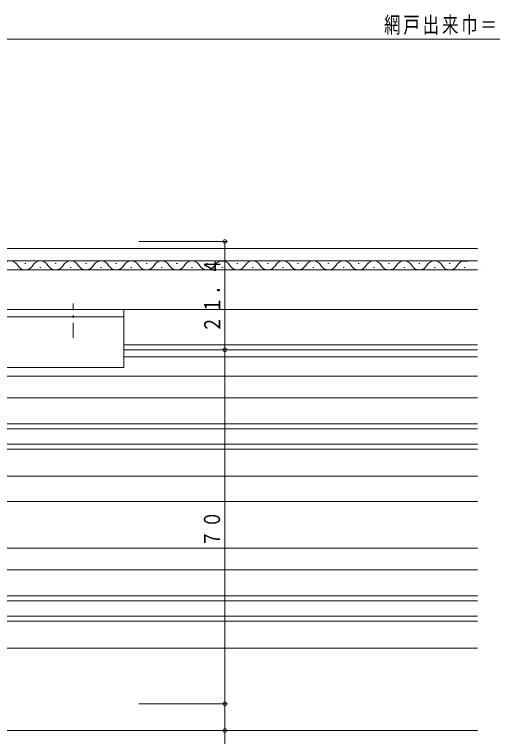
# Model space of a CAD drawing. Units: millimetres on the paper. Extents: x -397 to 397, y -282 to 282.
# Drawn here: x 68.4 to 163.1, y -206.9 to -64.1 of the extents above; entities that cross this region are included whole.
import ezdxf

# ---------------------------------------------------------------- set-up
doc = ezdxf.new("R2010")
doc.units = ezdxf.units.MM
doc.linetypes.add('USER3', pattern=[5.5, 3, -1, 0.5, -1])
for name, color, linetype, lineweight in [('0-4_YKK_12', 2, 'Continuous', 18), ('0-6_YKK_13', 4, 'Continuous', 18), ('0-7_YKK_D', 6, 'Continuous', 18)]:
    doc.layers.add(name, color=color, linetype=linetype, lineweight=lineweight)
doc.styles.add('ＭＳ ゴシック', font='')
doc.styles.get('ＭＳ ゴシック').set_extended_font_data('MS Gothic')

msp = doc.modelspace()

# ---------------------------------------------------------------- linework, layer by layer
at = {"layer": '0-4_YKK_12'}
for p, q in [((14.292, -110.4), (160.122, -110.4)), ((160.122, -112.84), (19.592, -112.84)), ((70.692, -113.34), (70.492, -113.34)), ((73.692, -114.1), (73.492, -114.1)), ((76.692, -113.34), (76.492, -113.34)), ((79.692, -114.1), (79.492, -114.1)), ((82.692, -113.34), (82.492, -113.34)), ((85.692, -114.1), (85.492, -114.1)), ((88.692, -113.34), (88.492, -113.34)), ((91.692, -114.1), (91.492, -114.1)), ((94.692, -113.34), (94.492, -113.34)), ((97.692, -114.1), (97.492, -114.1)), ((100.692, -113.34), (100.492, -113.34)), ((103.692, -114.1), (103.492, -114.1)), ((106.692, -113.34), (106.492, -113.34)), ((106.692, -113.34), (106.492, -113.34)), ((109.692, -114.1), (109.492, -114.1)), ((109.692, -114.1), (109.492, -114.1)), ((112.692, -113.34), (112.492, -113.34)), ((115.692, -114.1), (115.492, -114.1)), ((118.692, -113.34), (118.492, -113.34)), ((121.692, -114.1), (121.492, -114.1)), ((124.692, -113.34), (124.492, -113.34)), ((127.692, -114.1), (127.492, -114.1)), ((130.692, -113.34), (130.492, -113.34)), ((133.692, -114.1), (133.492, -114.1)), ((136.692, -113.34), (136.492, -113.34)), ((139.692, -114.1), (139.492, -114.1)), ((142.692, -113.34), (142.492, -113.34)), ((145.692, -114.1), (145.492, -114.1)), ((148.692, -113.34), (148.492, -113.34)), ((151.692, -114.1), (151.492, -114.1)), ((154.692, -113.34), (154.492, -113.34)), ((157.692, -114.1), (157.492, -114.1)), ((22.092, -114.6), (160.122, -114.6)), ((74.31, -122.4), (22.092, -122.4)), ((90.091, -122.4), (71.726, -122.4)), ((160.092, -122.4), (81.785, -122.4)), ((90.091, -129.4), (160.092, -129.4)), ((160.092, -130.4), (90.091, -130.4)), ((90.091, -131.8), (160.092, -131.8)), ((22.092, -135.6), (160.092, -135.6)), ((160.092, -139.9), (22.092, -139.9)), ((59.283, -145.05), (160.092, -145.05)), ((59.283, -146.05), (160.092, -146.05)), ((59.283, -149.05), (160.092, -149.05)), ((59.283, -150.05), (160.092, -150.05)), ((22.092, -155.4), (160.092, -155.4)), ((160.092, -160.4), (6.792, -160.4)), ((22.092, -169.6), (160.092, -169.6)), ((160.092, -173.9), (22.092, -173.9)), ((59.325, -179.05), (160.092, -179.05)), ((59.325, -180.05), (160.092, -180.05)), ((59.325, -183.05), (160.092, -183.05)), ((59.325, -184.05), (160.092, -184.05)), ((160.092, -189.4), (22.092, -189.4)), ((12.092, -205.7), (160.092, -205.7))]:
    msp.add_line(p, q, dxfattribs=at)
for centre, start, end in [((67.592, -114.558), 29.19937, 150.80063), ((70.592, -112.882), 209.19064, 330.80936), ((73.592, -114.558), 29.19937, 150.80063), ((76.592, -112.882), 209.19064, 330.80936), ((79.592, -114.558), 29.19937, 150.80063), ((82.592, -112.882), 209.19064, 330.80936), ((85.592, -114.558), 29.19937, 150.80063), ((88.592, -112.882), 209.19064, 330.80936), ((91.592, -114.558), 29.19937, 150.80063), ((94.592, -112.882), 209.19064, 330.80936), ((97.592, -114.558), 29.19937, 150.80063), ((100.592, -112.882), 209.19064, 330.79719), ((103.592, -114.558), 29.19937, 150.80063), ((100.592, -112.882), 330.79719, 330.80936), ((106.592, -112.882), 209.19064, 330.79719), ((106.592, -112.882), 209.19064, 330.80936), ((109.592, -114.558), 73.08488, 150.80063), ((109.592, -114.558), 29.19937, 150.80063), ((112.592, -112.882), 209.19064, 330.80936), ((115.592, -114.558), 29.19937, 150.80063), ((118.592, -112.882), 209.19064, 330.80936), ((121.592, -114.558), 29.19937, 150.80063), ((124.592, -112.882), 209.19064, 330.80936), ((127.592, -114.558), 29.19937, 150.80063), ((130.592, -112.882), 209.19064, 330.80936), ((133.592, -114.558), 29.19937, 150.80063), ((136.592, -112.882), 209.19064, 330.80936), ((139.592, -114.558), 29.19937, 150.80063), ((142.592, -112.882), 209.19064, 330.80936), ((145.592, -114.558), 29.19937, 150.80063), ((148.592, -112.882), 209.19064, 330.79719), ((151.592, -114.558), 29.19937, 150.80063), ((148.592, -112.882), 330.79719, 330.80936), ((154.592, -112.882), 209.19064, 330.79719), ((157.592, -114.558), 73.08488, 150.80063), ((162.592, -112.882), 209.19064, 209.20281)]:
    msp.add_arc(centre, 1.718, start, end, dxfattribs=at)
at = {"layer": '0-6_YKK_13', "linetype": 'USER3'}
msp.add_line((80.091, -128.049), (80.091, -121.278), dxfattribs=at)
at = {"layer": '0-6_YKK_13'}
for p, q in [((77.561, -122.4), (71.726, -122.4)), ((90.091, -122.4), (90.091, -133.9)), ((40.091, -123.9), (74.31, -123.9)), ((71.726, -123.9), (90.091, -123.9)), ((40.091, -133.9), (90.091, -133.9))]:
    msp.add_line(p, q, dxfattribs=at)
at = {"layer": '0-7_YKK_D'}
for p, q in [((336.092, -69), (-12.908, -69)), ((93.091, -109), (110.591, -109)), ((110.091, -109), (110.091, -130.4)), ((93.091, -130.4), (110.591, -130.4)), ((110.091, -130.4), (110.091, -200.4)), ((93.091, -200.4), (110.591, -200.4)), ((110.091, -200.4), (110.091, -220.6))]:
    msp.add_line(p, q, dxfattribs=at)
for centre, start, end in [((110.091, -109), 0, 180), ((110.091, -109), 180, 0), ((110.091, -130.4), 0, 180), ((110.091, -130.4), 0, 180), ((110.091, -130.4), 180, 0), ((110.091, -130.4), 180, 0), ((110.091, -200.4), 0, 180), ((110.091, -200.4), 0, 180), ((110.091, -200.4), 180, 0), ((110.091, -200.4), 180, 0), ((110.091, -205.7), 0, 180), ((110.091, -205.7), 180, 0)]:
    msp.add_arc(centre, 0.375, start, end, dxfattribs=at)

# ---------------------------------------------------------------- texts
at = {"layer": '0-7_YKK_D', "color": 7, "insert": (141.61, -68.1), "char_height": 3.189, "attachment_point": 7, "style": 'ＭＳ ゴシック'}
msp.add_mtext('\\T1.17;\\W0.75;網戸出来巾＝Ｗ＋１０', dxfattribs=at)
at = {"layer": '0-7_YKK_D', "color": 7, "char_height": 3.189, "attachment_point": 7, "rotation": 90, "style": 'ＭＳ ゴシック'}
for s, insert in [('\\T1.17;\\W0.75;２１．４', (109.191, -127.014)), ('\\T1.17;\\W0.75;７０', (109.191, -169.382))]:
    msp.add_mtext(s, dxfattribs=dict(at, insert=insert))

doc.saveas('drawing.dxf')
